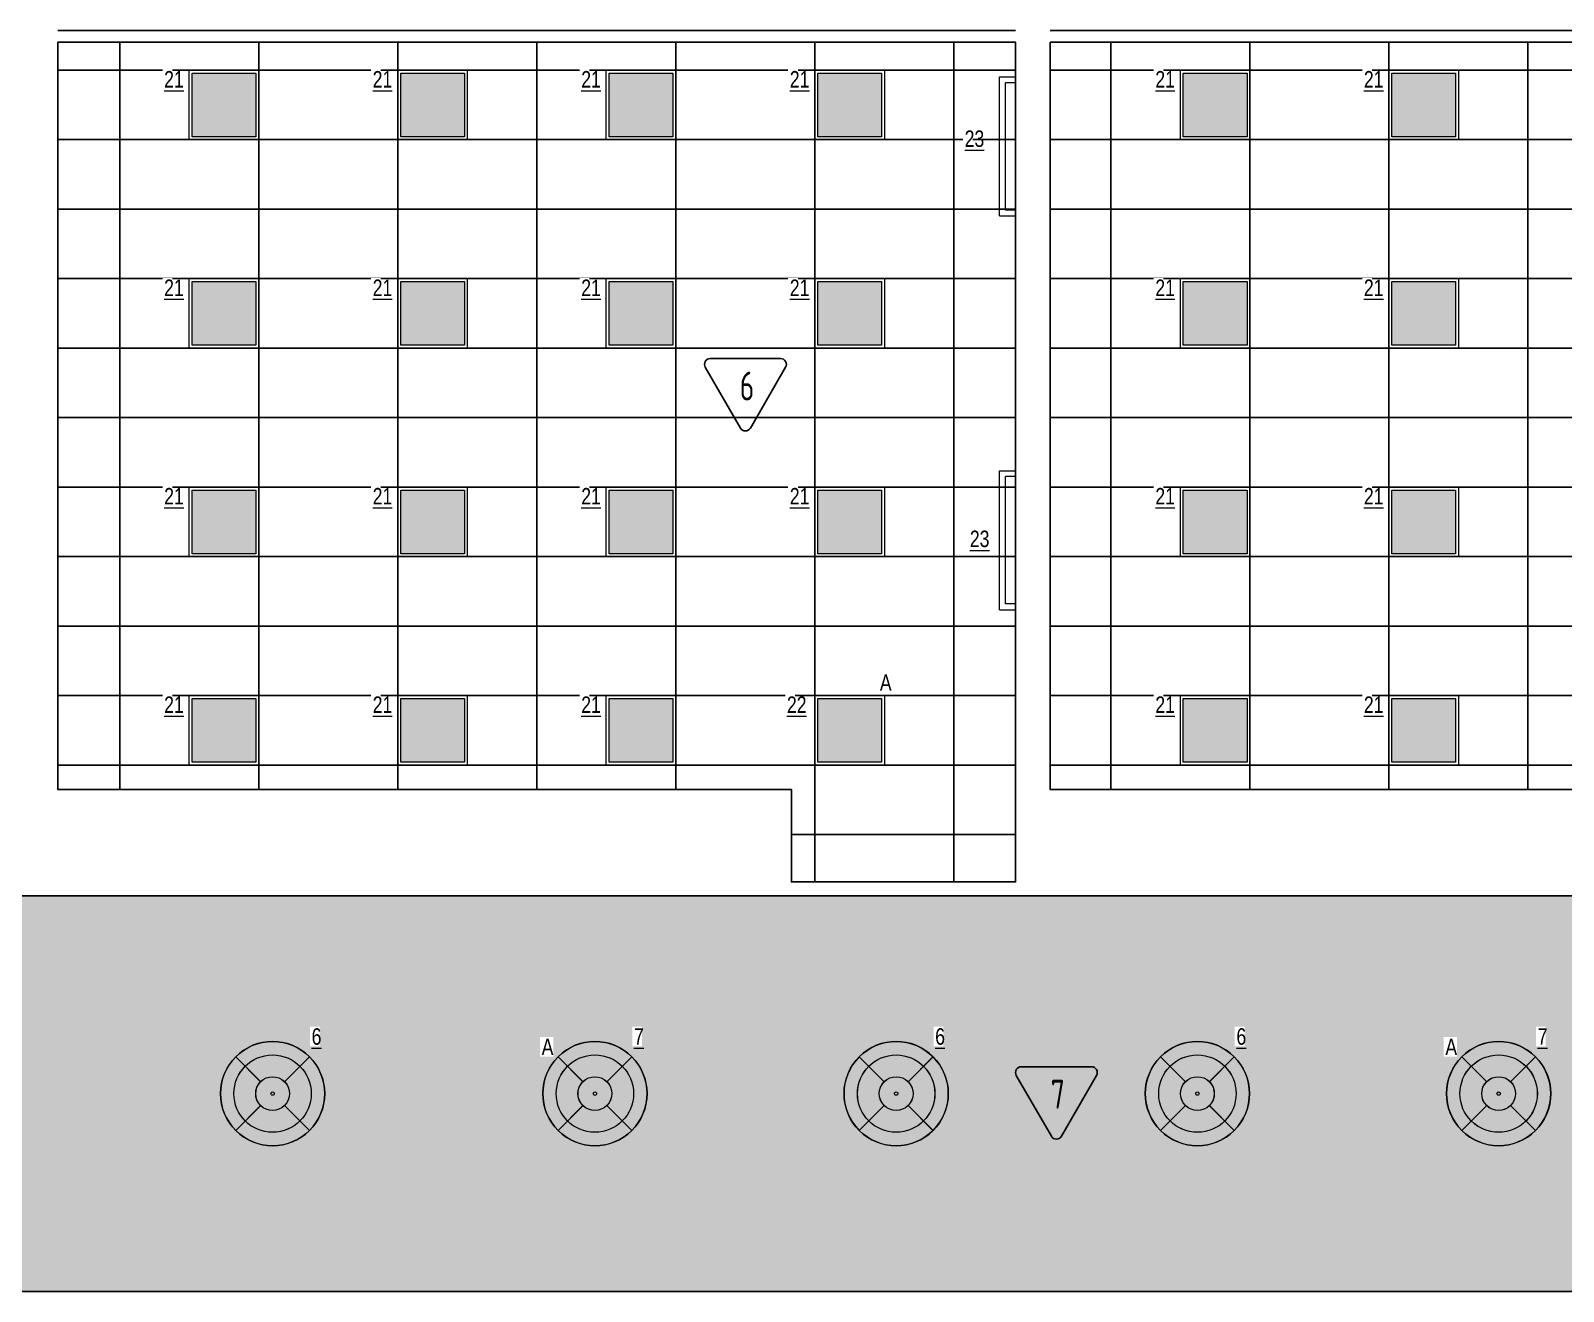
# Model space of a CAD drawing. Header units: millimetres. Extents: x -547274 to 397870, y -45599 to 141350.
# Drawn here: x 83567 to 96796, y 75166 to 86051 of the extents above; entities that cross this region are included whole.
import ezdxf

# ---------------------------------------------------------------- set-up
doc = ezdxf.new("R2010")
doc.units = ezdxf.units.MM
for name, color, linetype, lineweight in [('_ЭОМ_ОБЩ_Освещение_текст тип светильника', 172, 'Continuous', 50), ('_ЭОМ_светильник А', 1, 'Continuous', 35), ('_ЭОМ_светильник Р', 4, 'Continuous', 35), ('АР_Потолки_Штриховка', 252, 'Continuous', 0)]:
    doc.layers.add(name, color=color, linetype=linetype, lineweight=lineweight)
doc.layers.add('X-ref Light', color=250, linetype='Continuous')
doc.layers.add('Штриховка в сечении', color=7, linetype='Continuous')
doc.layers.add('АР_Потолок_Покраска', color=7, linetype='Continuous', lineweight=5, true_color=0x007399)
doc.layers.get('X-ref Light').off()
doc.styles.add('ISOCPEUR', font='isocpeur.ttf', dxfattribs={"height": 800})
doc.styles.add('ГОСТ', font='cad.shx', dxfattribs={"width": 0.8})

# ---------------------------------------------------------------- blocks, each defined once
blk = doc.blocks.new('A$C4757d704')
at = {"true_color": 0xf8f6b0, "transparency": 33554687}
h = blk.add_hatch(color=51, dxfattribs=at)
h.dxf.hatch_style = 1
h.paths.add_polyline_path([(214, 686), (132, 768, 0.198841), (0, 450, 0.198983), (132, 132), (214, 214, -0.198912), (116, 450, -0.198912)])
edge = h.paths.add_edge_path()
edge.add_arc((450, 450), 334, 135, 180)
edge.add_arc((450, 450), 334, 180, 225)
edge.add_line((214, 214), (347, 347))
edge.add_ellipse((450, 450), major_axis=(-146, 0), ratio=1, start_angle=315, end_angle=405, ccw=False)
edge.add_line((347, 553), (214, 686))
edge = h.paths.add_edge_path()
edge.add_line((214, 686), (347, 553))
edge.add_ellipse((450, 450), major_axis=(-146, 0), ratio=1, start_angle=225, end_angle=315, ccw=False)
edge.add_line((553, 553), (686, 686))
edge.add_arc((450, 450), 334, 45, 135)
h.paths.add_polyline_path([(132, 768), (214, 686, -0.414214), (686, 686), (768, 768, 0.414374)])
h.paths.add_polyline_path([(768, 768), (686, 686, -0.198912), (784, 450, -0.198912), (686, 214), (768, 132, 0.198983), (900, 450, 0.198841)])
edge = h.paths.add_edge_path()
edge.add_line((686, 686), (553, 553))
edge.add_ellipse((450, 450), major_axis=(-146, 0), ratio=1, start_angle=495, end_angle=585, ccw=False)
edge.add_line((553, 347), (686, 214))
edge.add_arc((450, 450), 334, 315, 360)
edge.add_arc((450, 450), 334, 0, 45)
edge = h.paths.add_edge_path()
edge.add_ellipse((450, 450), major_axis=(-146, 0), ratio=1, start_angle=405, end_angle=495, ccw=False)
edge.add_line((347, 347), (214, 214))
edge.add_arc((450, 450), 334, 225, 315)
edge.add_line((686, 214), (553, 347))
h.paths.add_polyline_path([(768, 132), (686, 214, -0.414214), (214, 214), (132, 132, 0.414054)])
edge = h.paths.add_edge_path()
edge.add_ellipse((450, 450), major_axis=(-146, 0), ratio=1, start_angle=495, end_angle=585)
edge.add_ellipse((450, 450), major_axis=(-146, 0), ratio=1, start_angle=225, end_angle=315)
edge.add_ellipse((450, 450), major_axis=(-146, 0), ratio=1, start_angle=315, end_angle=405)
edge.add_ellipse((450, 450), major_axis=(-146, 0), ratio=1, start_angle=405, end_angle=495)
edge = h.paths.add_edge_path(flags=0)
edge.add_ellipse((450, 450), major_axis=(-14.6, 0), ratio=1, start_angle=0, end_angle=360)
edge = h.paths.add_edge_path(flags=16)
edge.add_ellipse((450, 450), major_axis=(-14.6, 0), ratio=1, start_angle=0, end_angle=360)
at = {"layer": 'АР_Потолки_Штриховка', "color": 18, "ltscale": 100, "true_color": 0x000000}
for points in [[(132, 768), (347, 553)], [(768, 768), (553, 553)], [(347, 347), (132, 132)], [(553, 347), (768, 132)]]:
    blk.add_lwpolyline(points, dxfattribs=at)
for radius in [450, 334]:
    blk.add_circle((450, 450), radius, dxfattribs=at)
for major_axis in [(-146, 0), (-146, 0), (-14.6, 0)]:
    blk.add_ellipse((450, 450), major_axis=major_axis, ratio=1, start_param=3.926991, end_param=10.210176, dxfattribs=at)
blk = doc.blocks.new('Кососвет')
at = {"color": 0, "linetype": 'ByBlock', "lineweight": -2, "ltscale": 40}
for points in [[(-600, 26), (600, 26), (600, -111)], [(-600, 26), (-600, -111)], [(-600, -111), (-550, -111)], [(-550, -24), (550, -24)], [(-550, -111), (-550, -24)], [(600, -111), (550, -111), (550, -24)]]:
    blk.add_lwpolyline(points, dxfattribs=at)
blk = doc.blocks.new('RVE-SLIM-PRIME-595')
at = {"layer": 'Штриховка в сечении', "lineweight": 9, "ltscale": 1000, "true_color": 0xf8f6b0, "transparency": 33554636}
h = blk.add_hatch(color=51, dxfattribs=at)
h.dxf.hatch_style = 1
h.paths.add_polyline_path([(275, 275), (-275, 275), (-275, -275), (275, -275)])
at = {"color": 0, "linetype": 'ByBlock', "lineweight": -2, "ltscale": 40}
for points in [[(300, -300), (-300, -300), (-300, 300), (300, 300)], [(275, -275), (-275, -275), (-275, 275), (275, 275)]]:
    blk.add_lwpolyline(points, close=True, dxfattribs=at)
blk = doc.blocks.new('светильник школа коридор')
at = {"color": 0, "linetype": 'ByBlock', "lineweight": -2}
for points in [[(-318, 318), (-103, 103)], [(318, 318), (103, 103)], [(-103, -103), (-318, -318)], [(103, -103), (318, -318)]]:
    blk.add_lwpolyline(points, dxfattribs=at)
blk.add_circle((0, 0), 334, dxfattribs=at)
for major_axis in [(-450, 0), (-146, 0), (-146, 0), (-14.6, 0)]:
    blk.add_ellipse((0, 0), major_axis=major_axis, ratio=1, start_param=3.926991, end_param=10.210176, dxfattribs=at)

msp = doc.modelspace()

# ---------------------------------------------------------------- hatches: boundary and pattern name
at = {"layer": 'АР_Потолки_Штриховка', "ltscale": 100, "true_color": 0xf8f6b0}
h = msp.add_hatch(color=51, dxfattribs=at)
h.dxf.hatch_style = 1
h.paths.add_polyline_path([(84960.8, 85134.6), (85510.8, 85134.6), (85510.8, 85684.6), (84960.8, 85684.6)])
h = msp.add_hatch(color=51, dxfattribs=at)
h.dxf.hatch_style = 1
h.paths.add_polyline_path([(86760.8, 85134.6), (87310.8, 85134.6), (87310.8, 85684.6), (86760.8, 85684.6)])
h = msp.add_hatch(color=51, dxfattribs=at)
h.dxf.hatch_style = 1
h.paths.add_polyline_path([(88560.8, 85134.6), (89110.8, 85134.6), (89110.8, 85684.6), (88560.8, 85684.6)])
h = msp.add_hatch(color=51, dxfattribs=at)
h.dxf.hatch_style = 1
h.paths.add_polyline_path([(90360.8, 85134.6), (90910.8, 85134.6), (90910.8, 85684.6), (90360.8, 85684.6)])
h = msp.add_hatch(color=51, dxfattribs=at)
h.dxf.hatch_style = 1
h.paths.add_polyline_path([(93515.7, 85134.6), (94065.7, 85134.6), (94065.7, 85684.6), (93515.7, 85684.6)])
h = msp.add_hatch(color=51, dxfattribs=at)
h.dxf.hatch_style = 1
h.paths.add_polyline_path([(95315.7, 85134.6), (95865.7, 85134.6), (95865.7, 85684.6), (95315.7, 85684.6)])
h = msp.add_hatch(color=51, dxfattribs=at)
h.dxf.hatch_style = 1
h.paths.add_polyline_path([(84960.8, 83334.6), (85510.8, 83334.6), (85510.8, 83884.6), (84960.8, 83884.6)])
h = msp.add_hatch(color=51, dxfattribs=at)
h.dxf.hatch_style = 1
h.paths.add_polyline_path([(86760.8, 83334.6), (87310.8, 83334.6), (87310.8, 83884.6), (86760.8, 83884.6)])
h = msp.add_hatch(color=51, dxfattribs=at)
h.dxf.hatch_style = 1
h.paths.add_polyline_path([(88560.8, 83334.6), (89110.8, 83334.6), (89110.8, 83884.6), (88560.8, 83884.6)])
h = msp.add_hatch(color=51, dxfattribs=at)
h.dxf.hatch_style = 1
h.paths.add_polyline_path([(90360.8, 83334.6), (90910.8, 83334.6), (90910.8, 83884.6), (90360.8, 83884.6)])
h = msp.add_hatch(color=51, dxfattribs=at)
h.dxf.hatch_style = 1
h.paths.add_polyline_path([(93515.7, 83334.6), (94065.7, 83334.6), (94065.7, 83884.6), (93515.7, 83884.6)])
h = msp.add_hatch(color=51, dxfattribs=at)
h.dxf.hatch_style = 1
h.paths.add_polyline_path([(95315.7, 83334.6), (95865.7, 83334.6), (95865.7, 83884.6), (95315.7, 83884.6)])
h = msp.add_hatch(color=51, dxfattribs=at)
h.dxf.hatch_style = 1
h.paths.add_polyline_path([(84960.8, 81534.6), (85510.8, 81534.6), (85510.8, 82084.6), (84960.8, 82084.6)])
h = msp.add_hatch(color=51, dxfattribs=at)
h.dxf.hatch_style = 1
h.paths.add_polyline_path([(86760.8, 81534.6), (87310.8, 81534.6), (87310.8, 82084.6), (86760.8, 82084.6)])
h = msp.add_hatch(color=51, dxfattribs=at)
h.dxf.hatch_style = 1
h.paths.add_polyline_path([(88560.8, 81534.6), (89110.8, 81534.6), (89110.8, 82084.6), (88560.8, 82084.6)])
h = msp.add_hatch(color=51, dxfattribs=at)
h.dxf.hatch_style = 1
h.paths.add_polyline_path([(90360.8, 81534.6), (90910.8, 81534.6), (90910.8, 82084.6), (90360.8, 82084.6)])
h = msp.add_hatch(color=51, dxfattribs=at)
h.dxf.hatch_style = 1
h.paths.add_polyline_path([(93515.8, 81534.6), (94065.8, 81534.6), (94065.8, 82084.6), (93515.8, 82084.6)])
h = msp.add_hatch(color=51, dxfattribs=at)
h.dxf.hatch_style = 1
h.paths.add_polyline_path([(95315.8, 81534.6), (95865.8, 81534.6), (95865.8, 82084.6), (95315.8, 82084.6)])
h = msp.add_hatch(color=51, dxfattribs=at)
h.dxf.hatch_style = 1
h.paths.add_polyline_path([(84960.8, 79734.6), (85510.8, 79734.6), (85510.8, 80284.6), (84960.8, 80284.6)])
h = msp.add_hatch(color=51, dxfattribs=at)
h.dxf.hatch_style = 1
h.paths.add_polyline_path([(86760.8, 79734.6), (87310.8, 79734.6), (87310.8, 80284.6), (86760.8, 80284.6)])
h = msp.add_hatch(color=51, dxfattribs=at)
h.dxf.hatch_style = 1
h.paths.add_polyline_path([(88560.8, 79734.6), (89110.8, 79734.6), (89110.8, 80284.6), (88560.8, 80284.6)])
h = msp.add_hatch(color=51, dxfattribs=at)
h.dxf.hatch_style = 1
h.paths.add_polyline_path([(90360.8, 79734.6), (90910.8, 79734.6), (90910.8, 80284.6), (90360.8, 80284.6)])
h = msp.add_hatch(color=51, dxfattribs=at)
h.dxf.hatch_style = 1
h.paths.add_polyline_path([(93515.7, 79734.6), (94065.7, 79734.6), (94065.7, 80284.6), (93515.7, 80284.6)])
h = msp.add_hatch(color=51, dxfattribs=at)
h.dxf.hatch_style = 1
h.paths.add_polyline_path([(95315.7, 79734.6), (95865.7, 79734.6), (95865.7, 80284.6), (95315.7, 80284.6)])
at = {"layer": 'АР_Потолок_Покраска'}
h = msp.add_hatch(dxfattribs=at)
h.set_pattern_fill('CROSS', color=256, scale=25)
h.set_pattern_definition([(0, (134938.16, 0.0003), (158.75, 158.75), [79.375, -238.125]), (90, (134977.84, -39.69), (-158.75, 158.75), [79.375, -238.125])])
h.paths.add_polyline_path([(104140, 78580.3), (104139.7, 75165.7), (80535.2, 75165.7), (80534.9, 78580.3)])

# ---------------------------------------------------------------- linework, layer by layer
for points in [[(83802.5, 86050.8), (92067.5, 86050.7)], [(92367.5, 86050.8), (100612.5, 86050.7)], [(84335.8, 85950.7), (84335.8, 79498.4)], [(85535.8, 85950.7), (85535.8, 79498.4)], [(86735.8, 85950.7), (86735.8, 79498.4)], [(87935.8, 85950.7), (87935.8, 79498.4)], [(89135.8, 85950.7), (89135.8, 79498.4)], [(90335.8, 85950.7), (90335.8, 78700.3)], [(91535.8, 85950.7), (91535.8, 78700.3)], [(92890.7, 85950.7), (92890.7, 79498.5)], [(94090.7, 85950.7), (94090.7, 79498.5)], [(95290.7, 85950.7), (95290.7, 79498.5)], [(96490.7, 85950.7), (96490.7, 79498.5)], [(83802.5, 85709.5), (92067.5, 85709.6)], [(92367.5, 85709.5), (100612.5, 85709.6)], [(83802.5, 85109.5), (92067.5, 85109.6)], [(92367.4, 85109.5), (100612.5, 85109.6)], [(83802.5, 84509.5), (92067.5, 84509.6)], [(92367.4, 84509.5), (100612.5, 84509.6)], [(83802.5, 83909.5), (92067.5, 83909.6)], [(92367.4, 83909.5), (100612.5, 83909.6)], [(83802.5, 83309.5), (92067.5, 83309.6)], [(92367.4, 83309.5), (100612.5, 83309.6)], [(83802.5, 82709.5), (92067.5, 82709.6)], [(92367.4, 82709.5), (100612.5, 82709.6)], [(83802.5, 82109.5), (92067.5, 82109.6)], [(92367.4, 82109.5), (100612.5, 82109.6)], [(83802.4, 81509.5), (92067.5, 81509.6)], [(92367.4, 81509.5), (100612.5, 81509.6)], [(83802.4, 80909.5), (92067.5, 80909.6)], [(92367.4, 80909.5), (100612.5, 80909.6)], [(83802.4, 80309.5), (92067.5, 80309.6)], [(92367.4, 80309.5), (100612.5, 80309.6)], [(83802.4, 79709.5), (92067.5, 79709.6)], [(92367.4, 79709.5), (100612.5, 79709.6)], [(90133.8, 79109.6), (92067.5, 79109.6)]]:
    msp.add_lwpolyline(points)
for points in [[(83802.5, 85950.7), (92067.5, 85950.7), (92067.5, 78700.3), (90133.8, 78700.3), (90133.8, 79498.4), (83802.4, 79498.4)], [(92367.5, 85950.7), (100612.5, 85950.7), (100612.5, 78700.3), (98678.8, 78700.3), (98678.8, 79498.5), (92367.4, 79498.5)], [(104140, 78580.3), (104139.7, 75165.7), (80535.2, 75165.7), (80534.9, 78580.3)]]:
    msp.add_lwpolyline(points, close=True)
for points in [[(89433.2, 83219.6), (90039.4, 83219.6, -0.5773495), (90082.8, 83144.6), (89779.6, 82619.6, -0.5773541), (89693, 82619.6), (89389.9, 83144.6, -0.5773491), (89433.2, 83219.6, -0.0000017)], [(92117.3, 77105), (92723.5, 77105, -0.5773495), (92766.8, 77030), (92463.7, 76505, -0.5773541), (92377.1, 76505), (92074, 77030, -0.5773491), (92117.3, 77105, -0.0000017)]]:
    msp.add_lwpolyline(points, format="xyb")
at = {"layer": 'АР_Потолки_Штриховка', "color": 18, "ltscale": 100, "true_color": 0x000000}
for points in [[(85535.8, 85109.6), (84935.8, 85109.6), (84935.8, 85709.6), (85535.8, 85709.6)], [(85510.8, 85134.6), (84960.8, 85134.6), (84960.8, 85684.6), (85510.8, 85684.6)], [(87335.8, 85109.6), (86735.8, 85109.6), (86735.8, 85709.6), (87335.8, 85709.6)], [(87310.8, 85134.6), (86760.8, 85134.6), (86760.8, 85684.6), (87310.8, 85684.6)], [(89135.8, 85109.6), (88535.8, 85109.6), (88535.8, 85709.6), (89135.8, 85709.6)], [(89110.8, 85134.6), (88560.8, 85134.6), (88560.8, 85684.6), (89110.8, 85684.6)], [(90935.8, 85109.6), (90335.8, 85109.6), (90335.8, 85709.6), (90935.8, 85709.6)], [(90910.8, 85134.6), (90360.8, 85134.6), (90360.8, 85684.6), (90910.8, 85684.6)], [(94090.7, 85109.6), (93490.7, 85109.6), (93490.7, 85709.6), (94090.7, 85709.6)], [(94065.7, 85134.6), (93515.7, 85134.6), (93515.7, 85684.6), (94065.7, 85684.6)], [(95890.7, 85109.6), (95290.7, 85109.6), (95290.7, 85709.6), (95890.7, 85709.6)], [(95865.7, 85134.6), (95315.7, 85134.6), (95315.7, 85684.6), (95865.7, 85684.6)], [(85535.8, 83309.6), (84935.8, 83309.6), (84935.8, 83909.6), (85535.8, 83909.6)], [(85510.8, 83334.6), (84960.8, 83334.6), (84960.8, 83884.6), (85510.8, 83884.6)], [(87335.8, 83309.6), (86735.8, 83309.6), (86735.8, 83909.6), (87335.8, 83909.6)], [(87310.8, 83334.6), (86760.8, 83334.6), (86760.8, 83884.6), (87310.8, 83884.6)], [(89135.8, 83309.6), (88535.8, 83309.6), (88535.8, 83909.6), (89135.8, 83909.6)], [(89110.8, 83334.6), (88560.8, 83334.6), (88560.8, 83884.6), (89110.8, 83884.6)], [(90935.8, 83309.6), (90335.8, 83309.6), (90335.8, 83909.6), (90935.8, 83909.6)], [(90910.8, 83334.6), (90360.8, 83334.6), (90360.8, 83884.6), (90910.8, 83884.6)], [(94090.7, 83309.6), (93490.7, 83309.6), (93490.7, 83909.6), (94090.7, 83909.6)], [(94065.7, 83334.6), (93515.7, 83334.6), (93515.7, 83884.6), (94065.7, 83884.6)], [(95890.7, 83309.6), (95290.7, 83309.6), (95290.7, 83909.6), (95890.7, 83909.6)], [(95865.7, 83334.6), (95315.7, 83334.6), (95315.7, 83884.6), (95865.7, 83884.6)], [(85535.8, 81509.6), (84935.8, 81509.6), (84935.8, 82109.6), (85535.8, 82109.6)], [(85510.8, 81534.6), (84960.8, 81534.6), (84960.8, 82084.6), (85510.8, 82084.6)], [(87335.8, 81509.6), (86735.8, 81509.6), (86735.8, 82109.6), (87335.8, 82109.6)], [(87310.8, 81534.6), (86760.8, 81534.6), (86760.8, 82084.6), (87310.8, 82084.6)], [(89135.8, 81509.6), (88535.8, 81509.6), (88535.8, 82109.6), (89135.8, 82109.6)], [(89110.8, 81534.6), (88560.8, 81534.6), (88560.8, 82084.6), (89110.8, 82084.6)], [(90935.8, 81509.6), (90335.8, 81509.6), (90335.8, 82109.6), (90935.8, 82109.6)], [(90910.8, 81534.6), (90360.8, 81534.6), (90360.8, 82084.6), (90910.8, 82084.6)], [(94090.8, 81509.6), (93490.8, 81509.6), (93490.8, 82109.6), (94090.8, 82109.6)], [(94065.8, 81534.6), (93515.8, 81534.6), (93515.8, 82084.6), (94065.8, 82084.6)], [(95890.8, 81509.6), (95290.8, 81509.6), (95290.8, 82109.6), (95890.8, 82109.6)], [(95865.8, 81534.6), (95315.8, 81534.6), (95315.8, 82084.6), (95865.8, 82084.6)], [(85535.8, 79709.6), (84935.8, 79709.6), (84935.8, 80309.6), (85535.8, 80309.6)], [(87335.8, 79709.6), (86735.8, 79709.6), (86735.8, 80309.6), (87335.8, 80309.6)], [(89135.8, 79709.6), (88535.8, 79709.6), (88535.8, 80309.6), (89135.8, 80309.6)], [(90935.8, 79709.6), (90335.8, 79709.6), (90335.8, 80309.6), (90935.8, 80309.6)], [(94090.7, 79709.6), (93490.7, 79709.6), (93490.7, 80309.6), (94090.7, 80309.6)], [(95890.7, 79709.6), (95290.7, 79709.6), (95290.7, 80309.6), (95890.7, 80309.6)], [(85510.8, 79734.6), (84960.8, 79734.6), (84960.8, 80284.6), (85510.8, 80284.6)], [(87310.8, 79734.6), (86760.8, 79734.6), (86760.8, 80284.6), (87310.8, 80284.6)], [(89110.8, 79734.6), (88560.8, 79734.6), (88560.8, 80284.6), (89110.8, 80284.6)], [(90910.8, 79734.6), (90360.8, 79734.6), (90360.8, 80284.6), (90910.8, 80284.6)], [(94065.7, 79734.6), (93515.7, 79734.6), (93515.7, 80284.6), (94065.7, 80284.6)], [(95865.7, 79734.6), (95315.7, 79734.6), (95315.7, 80284.6), (95865.7, 80284.6)]]:
    msp.add_lwpolyline(points, close=True, dxfattribs=at)
at = {"layer": 'АР_Потолки_Штриховка', "color": 18, "lineweight": 18, "ltscale": 100, "true_color": 0x000000}
for points in [[(85535.8, 85109.6), (84935.8, 85109.6), (84935.8, 85709.6), (85535.8, 85709.6)], [(85510.8, 85134.6), (84960.8, 85134.6), (84960.8, 85684.6), (85510.8, 85684.6)], [(87335.8, 85109.6), (86735.8, 85109.6), (86735.8, 85709.6), (87335.8, 85709.6)], [(87310.8, 85134.6), (86760.8, 85134.6), (86760.8, 85684.6), (87310.8, 85684.6)], [(89135.8, 85109.6), (88535.8, 85109.6), (88535.8, 85709.6), (89135.8, 85709.6)], [(89110.8, 85134.6), (88560.8, 85134.6), (88560.8, 85684.6), (89110.8, 85684.6)], [(90935.8, 85109.6), (90335.8, 85109.6), (90335.8, 85709.6), (90935.8, 85709.6)], [(90910.8, 85134.6), (90360.8, 85134.6), (90360.8, 85684.6), (90910.8, 85684.6)], [(94090.7, 85109.6), (93490.7, 85109.6), (93490.7, 85709.6), (94090.7, 85709.6)], [(94065.7, 85134.6), (93515.7, 85134.6), (93515.7, 85684.6), (94065.7, 85684.6)], [(95890.7, 85109.6), (95290.7, 85109.6), (95290.7, 85709.6), (95890.7, 85709.6)], [(95865.7, 85134.6), (95315.7, 85134.6), (95315.7, 85684.6), (95865.7, 85684.6)], [(85535.8, 83309.6), (84935.8, 83309.6), (84935.8, 83909.6), (85535.8, 83909.6)], [(85510.8, 83334.6), (84960.8, 83334.6), (84960.8, 83884.6), (85510.8, 83884.6)], [(87335.8, 83309.6), (86735.8, 83309.6), (86735.8, 83909.6), (87335.8, 83909.6)], [(87310.8, 83334.6), (86760.8, 83334.6), (86760.8, 83884.6), (87310.8, 83884.6)], [(89135.8, 83309.6), (88535.8, 83309.6), (88535.8, 83909.6), (89135.8, 83909.6)], [(89110.8, 83334.6), (88560.8, 83334.6), (88560.8, 83884.6), (89110.8, 83884.6)], [(90935.8, 83309.6), (90335.8, 83309.6), (90335.8, 83909.6), (90935.8, 83909.6)], [(90910.8, 83334.6), (90360.8, 83334.6), (90360.8, 83884.6), (90910.8, 83884.6)], [(94090.7, 83309.6), (93490.7, 83309.6), (93490.7, 83909.6), (94090.7, 83909.6)], [(94065.7, 83334.6), (93515.7, 83334.6), (93515.7, 83884.6), (94065.7, 83884.6)], [(95890.7, 83309.6), (95290.7, 83309.6), (95290.7, 83909.6), (95890.7, 83909.6)], [(95865.7, 83334.6), (95315.7, 83334.6), (95315.7, 83884.6), (95865.7, 83884.6)], [(85535.8, 81509.6), (84935.8, 81509.6), (84935.8, 82109.6), (85535.8, 82109.6)], [(85510.8, 81534.6), (84960.8, 81534.6), (84960.8, 82084.6), (85510.8, 82084.6)], [(87335.8, 81509.6), (86735.8, 81509.6), (86735.8, 82109.6), (87335.8, 82109.6)], [(87310.8, 81534.6), (86760.8, 81534.6), (86760.8, 82084.6), (87310.8, 82084.6)], [(89135.8, 81509.6), (88535.8, 81509.6), (88535.8, 82109.6), (89135.8, 82109.6)], [(89110.8, 81534.6), (88560.8, 81534.6), (88560.8, 82084.6), (89110.8, 82084.6)], [(90935.8, 81509.6), (90335.8, 81509.6), (90335.8, 82109.6), (90935.8, 82109.6)], [(90910.8, 81534.6), (90360.8, 81534.6), (90360.8, 82084.6), (90910.8, 82084.6)], [(94090.8, 81509.6), (93490.8, 81509.6), (93490.8, 82109.6), (94090.8, 82109.6)], [(94065.8, 81534.6), (93515.8, 81534.6), (93515.8, 82084.6), (94065.8, 82084.6)], [(95890.8, 81509.6), (95290.8, 81509.6), (95290.8, 82109.6), (95890.8, 82109.6)], [(95865.8, 81534.6), (95315.8, 81534.6), (95315.8, 82084.6), (95865.8, 82084.6)], [(85535.8, 79709.6), (84935.8, 79709.6), (84935.8, 80309.6), (85535.8, 80309.6)], [(87335.8, 79709.6), (86735.8, 79709.6), (86735.8, 80309.6), (87335.8, 80309.6)], [(89135.8, 79709.6), (88535.8, 79709.6), (88535.8, 80309.6), (89135.8, 80309.6)], [(90935.8, 79709.6), (90335.8, 79709.6), (90335.8, 80309.6), (90935.8, 80309.6)], [(94090.7, 79709.6), (93490.7, 79709.6), (93490.7, 80309.6), (94090.7, 80309.6)], [(95890.7, 79709.6), (95290.7, 79709.6), (95290.7, 80309.6), (95890.7, 80309.6)], [(85510.8, 79734.6), (84960.8, 79734.6), (84960.8, 80284.6), (85510.8, 80284.6)], [(87310.8, 79734.6), (86760.8, 79734.6), (86760.8, 80284.6), (87310.8, 80284.6)], [(89110.8, 79734.6), (88560.8, 79734.6), (88560.8, 80284.6), (89110.8, 80284.6)], [(90910.8, 79734.6), (90360.8, 79734.6), (90360.8, 80284.6), (90910.8, 80284.6)], [(94065.7, 79734.6), (93515.7, 79734.6), (93515.7, 80284.6), (94065.7, 80284.6)], [(95865.7, 79734.6), (95315.7, 79734.6), (95315.7, 80284.6), (95865.7, 80284.6)]]:
    msp.add_lwpolyline(points, close=True, dxfattribs=at)

# ---------------------------------------------------------------- block references
at = {"layer": '_ЭОМ_светильник А', "color": 18, "lineweight": 18, "ltscale": 100, "true_color": 0x000000}
msp.add_blockref('RVE-SLIM-PRIME-595', (90635.8, 80009.6), dxfattribs=at)
at = {"layer": '_ЭОМ_светильник Р', "color": 18, "lineweight": 18, "ltscale": 100, "true_color": 0x000000}
for name, p in [('RVE-SLIM-PRIME-595', (85235.8, 85409.6)), ('RVE-SLIM-PRIME-595', (87035.8, 85409.6)), ('RVE-SLIM-PRIME-595', (88835.8, 85409.6)), ('RVE-SLIM-PRIME-595', (90635.8, 85409.6)), ('RVE-SLIM-PRIME-595', (93790.7, 85409.6)), ('RVE-SLIM-PRIME-595', (95590.7, 85409.6)), ('RVE-SLIM-PRIME-595', (85235.8, 83609.6)), ('RVE-SLIM-PRIME-595', (87035.8, 83609.6)), ('RVE-SLIM-PRIME-595', (88835.8, 83609.6)), ('RVE-SLIM-PRIME-595', (90635.8, 83609.6)), ('RVE-SLIM-PRIME-595', (93790.7, 83609.6)), ('RVE-SLIM-PRIME-595', (95590.7, 83609.6)), ('RVE-SLIM-PRIME-595', (85235.8, 81809.6)), ('RVE-SLIM-PRIME-595', (87035.8, 81809.6)), ('RVE-SLIM-PRIME-595', (88835.8, 81809.6)), ('RVE-SLIM-PRIME-595', (90635.8, 81809.6)), ('RVE-SLIM-PRIME-595', (93790.8, 81809.6)), ('RVE-SLIM-PRIME-595', (95590.8, 81809.6)), ('RVE-SLIM-PRIME-595', (85235.8, 80009.6)), ('RVE-SLIM-PRIME-595', (87035.8, 80009.6)), ('RVE-SLIM-PRIME-595', (88835.8, 80009.6)), ('RVE-SLIM-PRIME-595', (93790.7, 80009.6)), ('RVE-SLIM-PRIME-595', (95590.7, 80009.6)), ('светильник школа коридор', (85655.5, 76873)), ('светильник школа коридор', (91037.5, 76873)), ('светильник школа коридор', (93637.5, 76873))]:
    msp.add_blockref(name, p, dxfattribs=at)
at = {"layer": '_ЭОМ_светильник Р', "color": 18, "lineweight": 18, "ltscale": 100, "true_color": 0x000000, "rotation": 89.99999999999999}
for p in [(91956.2, 85050.7), (91956.2, 81650.7)]:
    msp.add_blockref('Кососвет', p, dxfattribs=at)
at = {"layer": 'X-ref Light', "linetype": 'ByBlock', "ltscale": 40}
for p in [(85205.3, 76422.8), (87987.3, 76422.8), (90587.3, 76422.8), (93187.3, 76422.8), (95787.3, 76422.8)]:
    msp.add_blockref('A$C4757d704', p, dxfattribs=at)
at = {"layer": 'X-ref Light', "color": 18, "linetype": 'ByBlock', "lineweight": 18, "ltscale": 40, "true_color": 0x000000}
for p in [(85205.3, 76422.8), (87987.3, 76422.8), (90587.3, 76422.8), (93187.3, 76422.8), (95787.3, 76422.8)]:
    msp.add_blockref('A$C4757d704', p, dxfattribs=at)

# ---------------------------------------------------------------- texts
at = {"char_height": 250, "width": 294.334, "attachment_point": 1, "style": 'ISOCPEUR'}
for s, insert in [('{\\W0.7;6}', (89686.9, 83107.5)), ('{\\W0.7;7}', (92371, 76992.9))]:
    msp.add_mtext(s, dxfattribs=dict(at, insert=insert))

# ---------------------------------------------------------------- next in the draw order: texts
at = {"layer": '_ЭОМ_ОБЩ_Освещение_текст тип светильника', "color": 18, "lineweight": 18, "ltscale": 40, "true_color": 0x000000, "char_height": 142.19, "width": 55.872, "attachment_point": 1, "style": 'ГОСТ', "bg_fill": 3, "box_fill_scale": 1.1, "bg_fill_color": 256, "bg_fill_transparency": 0}
for s, insert in [('{\\L21}', (84719.4, 85702)), ('{\\L21}', (86519.4, 85702)), ('{\\L21}', (88319.4, 85702)), ('{\\L21}', (90119.4, 85702)), ('{\\L21}', (93274.4, 85702)), ('{\\L21}', (95074.4, 85702)), ('{\\L23}', (91628.7, 85188.9)), ('{\\L21}', (84719.4, 83902)), ('{\\L21}', (86519.4, 83902)), ('{\\L21}', (88319.4, 83902)), ('{\\L21}', (90119.4, 83902)), ('{\\L21}', (93274.4, 83902)), ('{\\L21}', (95074.4, 83902)), ('{\\L21}', (84719.4, 82102)), ('{\\L21}', (86519.4, 82102)), ('{\\L21}', (88319.4, 82102)), ('{\\L21}', (90119.4, 82102)), ('{\\L21}', (93274.4, 82102)), ('{\\L21}', (95074.4, 82102)), ('{\\L23}', (91673.4, 81734.2)), ('{\\L21}', (84719.4, 80302)), ('{\\L21}', (86519.4, 80302)), ('{\\L21}', (88319.4, 80302)), ('{\\L22}', (90094.6, 80302)), ('{\\L21}', (93274.4, 80302)), ('{\\L21}', (95074.4, 80302)), ('{\\L6}', (85992.1, 77437.2)), ('{\\L6}', (91374.1, 77437.2)), ('{\\L6}', (93974.1, 77437.2))]:
    msp.add_mtext(s, dxfattribs=dict(at, insert=insert))
at = {"layer": '_ЭОМ_светильник А', "color": 18, "lineweight": 18, "ltscale": 100, "true_color": 0x000000, "char_height": 142.2, "width": 86.044, "attachment_point": 1, "style": 'ГОСТ', "bg_fill": 3, "box_fill_scale": 1.1, "bg_fill_color": 256, "bg_fill_transparency": 0}
for insert in [(90896.8, 80493), (87977.7, 77347.9, 0), (95777.7, 77347.9, 0)]:
    msp.add_mtext('А', dxfattribs=dict(at, insert=insert))

# ---------------------------------------------------------------- next in the draw order: block references
at = {"layer": '_ЭОМ_светильник А', "color": 18, "lineweight": 18, "ltscale": 100, "true_color": 0x000000}
for p in [(88437.5, 76873), (96237.5, 76873)]:
    msp.add_blockref('светильник школа коридор', p, dxfattribs=at)

# ---------------------------------------------------------------- next in the draw order: texts
at = {"layer": '_ЭОМ_ОБЩ_Освещение_текст тип светильника', "color": 18, "lineweight": 18, "ltscale": 40, "true_color": 0x000000, "char_height": 142.19, "width": 55.872, "attachment_point": 1, "style": 'ГОСТ', "bg_fill": 3, "box_fill_scale": 1.1, "bg_fill_color": 256, "bg_fill_transparency": 0}
for insert in [(88774.1, 77437.2), (96574.1, 77437.2)]:
    msp.add_mtext('{\\L7}', dxfattribs=dict(at, insert=insert))

doc.saveas('drawing.dxf')
